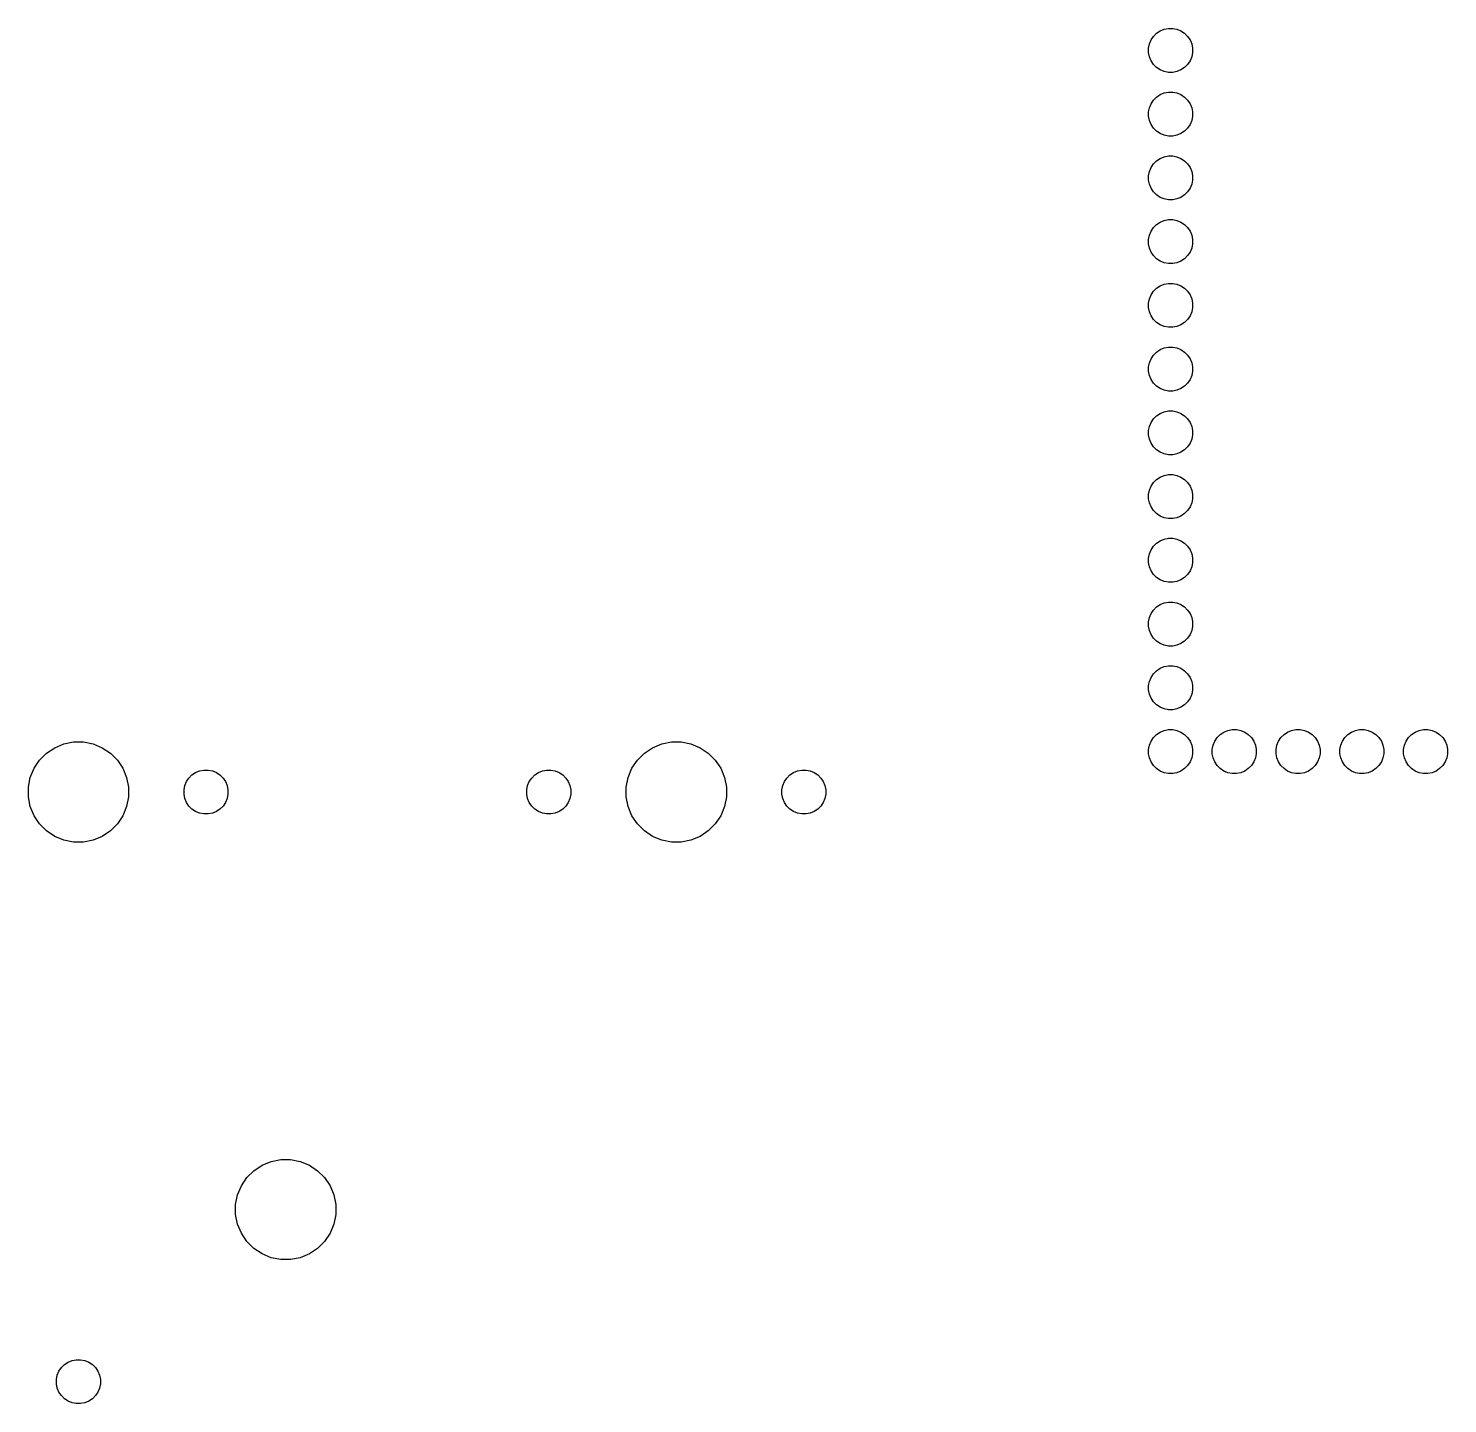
# Model space of a CAD drawing. Extents: x -662 to -203, y -195 to -58.
# Drawn here: x -601.3 to -544.7, y -112.5 to -57.7 of the extents above; entities that cross this region are included whole.
import ezdxf

# ---------------------------------------------------------------- set-up
doc = ezdxf.new("R2010")
doc.units = 0
doc.layers.add('BLACK', color=7, linetype='CONTINUOUS')

msp = doc.modelspace()

# ---------------------------------------------------------------- linework, layer by layer
at = {"layer": 'BLACK', "linetype": 'CONTINUOUS'}
for p, q in [((-556.62, -58.3422), (-556.554, -58.1827)), ((-556.554, -58.1827), (-556.458, -58.0392)), ((-556.458, -58.0392), (-556.336, -57.9171)), ((-556.336, -57.9171), (-556.192, -57.8212)), ((-556.192, -57.8212), (-556.033, -57.7552)), ((-556.033, -57.7552), (-555.864, -57.7215)), ((-555.864, -57.7215), (-555.691, -57.7215)), ((-555.691, -57.7215), (-555.522, -57.7552)), ((-555.522, -57.7552), (-555.362, -57.8212)), ((-555.362, -57.8212), (-555.219, -57.9171)), ((-555.219, -57.9171), (-555.097, -58.0392)), ((-555.097, -58.0392), (-555.001, -58.1827)), ((-555.001, -58.1827), (-554.935, -58.3422)), ((-556.654, -58.5115), (-556.62, -58.3422)), ((-556.654, -58.6841), (-556.654, -58.5115)), ((-556.62, -58.8534), (-556.654, -58.6841)), ((-554.935, -58.3422), (-554.901, -58.5115)), ((-554.901, -58.6841), (-554.935, -58.8534)), ((-554.901, -58.5115), (-554.901, -58.6841)), ((-556.554, -59.0129), (-556.62, -58.8534)), ((-556.458, -59.1564), (-556.554, -59.0129)), ((-556.336, -59.2785), (-556.458, -59.1564)), ((-556.192, -59.3744), (-556.336, -59.2785)), ((-555.219, -59.2785), (-555.362, -59.3744)), ((-555.097, -59.1564), (-555.219, -59.2785)), ((-555.001, -59.0129), (-555.097, -59.1564)), ((-554.935, -58.8534), (-555.001, -59.0129)), ((-556.033, -59.4404), (-556.192, -59.3744)), ((-555.864, -59.4741), (-556.033, -59.4404)), ((-555.691, -59.4741), (-555.864, -59.4741)), ((-555.522, -59.4404), (-555.691, -59.4741)), ((-555.362, -59.3744), (-555.522, -59.4404)), ((-556.458, -60.5792), (-556.336, -60.4571)), ((-556.336, -60.4571), (-556.192, -60.3612)), ((-556.192, -60.3612), (-556.033, -60.2952)), ((-556.033, -60.2952), (-555.864, -60.2615)), ((-555.864, -60.2615), (-555.691, -60.2615)), ((-555.691, -60.2615), (-555.522, -60.2952)), ((-555.522, -60.2952), (-555.362, -60.3612)), ((-555.362, -60.3612), (-555.219, -60.4571)), ((-555.219, -60.4571), (-555.097, -60.5792)), ((-556.654, -61.0515), (-556.62, -60.8822)), ((-556.62, -60.8822), (-556.554, -60.7227)), ((-556.554, -60.7227), (-556.458, -60.5792)), ((-555.097, -60.5792), (-555.001, -60.7227)), ((-555.001, -60.7227), (-554.935, -60.8822)), ((-554.935, -60.8822), (-554.901, -61.0515)), ((-556.654, -61.2241), (-556.654, -61.0515)), ((-556.62, -61.3934), (-556.654, -61.2241)), ((-556.554, -61.5529), (-556.62, -61.3934)), ((-556.458, -61.6964), (-556.554, -61.5529)), ((-555.001, -61.5529), (-555.097, -61.6964)), ((-554.935, -61.3934), (-555.001, -61.5529)), ((-554.901, -61.2241), (-554.935, -61.3934)), ((-554.901, -61.0515), (-554.901, -61.2241)), ((-556.336, -61.8185), (-556.458, -61.6964)), ((-556.192, -61.9144), (-556.336, -61.8185)), ((-556.033, -61.9804), (-556.192, -61.9144)), ((-555.864, -62.0141), (-556.033, -61.9804)), ((-555.691, -62.0141), (-555.864, -62.0141)), ((-555.522, -61.9804), (-555.691, -62.0141)), ((-555.362, -61.9144), (-555.522, -61.9804)), ((-555.219, -61.8185), (-555.362, -61.9144)), ((-555.097, -61.6964), (-555.219, -61.8185)), ((-556.62, -63.4222), (-556.554, -63.2627)), ((-556.554, -63.2627), (-556.458, -63.1192)), ((-556.458, -63.1192), (-556.336, -62.9971)), ((-556.336, -62.9971), (-556.192, -62.9012)), ((-556.192, -62.9012), (-556.033, -62.8352)), ((-556.033, -62.8352), (-555.864, -62.8015)), ((-555.864, -62.8015), (-555.691, -62.8015)), ((-555.691, -62.8015), (-555.522, -62.8352)), ((-555.522, -62.8352), (-555.362, -62.9012)), ((-555.362, -62.9012), (-555.219, -62.9971)), ((-555.219, -62.9971), (-555.097, -63.1192)), ((-555.097, -63.1192), (-555.001, -63.2627)), ((-555.001, -63.2627), (-554.935, -63.4222)), ((-556.654, -63.5915), (-556.62, -63.4222)), ((-556.654, -63.7641), (-556.654, -63.5915)), ((-556.62, -63.9334), (-556.654, -63.7641)), ((-554.935, -63.4222), (-554.901, -63.5915)), ((-554.901, -63.7641), (-554.935, -63.9334)), ((-554.901, -63.5915), (-554.901, -63.7641)), ((-556.554, -64.0929), (-556.62, -63.9334)), ((-556.458, -64.2364), (-556.554, -64.0929)), ((-556.336, -64.3585), (-556.458, -64.2364)), ((-556.192, -64.4544), (-556.336, -64.3585)), ((-555.219, -64.3585), (-555.362, -64.4544)), ((-555.097, -64.2364), (-555.219, -64.3585)), ((-555.001, -64.0929), (-555.097, -64.2364)), ((-554.935, -63.9334), (-555.001, -64.0929)), ((-556.033, -64.5204), (-556.192, -64.4544)), ((-555.864, -64.5541), (-556.033, -64.5204)), ((-555.691, -64.5541), (-555.864, -64.5541)), ((-555.522, -64.5204), (-555.691, -64.5541)), ((-555.362, -64.4544), (-555.522, -64.5204)), ((-556.458, -65.6592), (-556.336, -65.5371)), ((-556.336, -65.5371), (-556.192, -65.4412)), ((-556.192, -65.4412), (-556.033, -65.3752)), ((-556.033, -65.3752), (-555.864, -65.3415)), ((-555.864, -65.3415), (-555.691, -65.3415)), ((-555.691, -65.3415), (-555.522, -65.3752)), ((-555.522, -65.3752), (-555.362, -65.4412)), ((-555.362, -65.4412), (-555.219, -65.5371)), ((-555.219, -65.5371), (-555.097, -65.6592)), ((-556.654, -66.1315), (-556.62, -65.9622)), ((-556.654, -66.3041), (-556.654, -66.1315)), ((-556.62, -65.9622), (-556.554, -65.8027)), ((-556.554, -65.8027), (-556.458, -65.6592)), ((-555.097, -65.6592), (-555.001, -65.8027)), ((-555.001, -65.8027), (-554.935, -65.9622)), ((-554.935, -65.9622), (-554.901, -66.1315)), ((-554.901, -66.1315), (-554.901, -66.3041)), ((-556.62, -66.4734), (-556.654, -66.3041)), ((-556.554, -66.6329), (-556.62, -66.4734)), ((-556.458, -66.7764), (-556.554, -66.6329)), ((-555.001, -66.6329), (-555.097, -66.7764)), ((-554.935, -66.4734), (-555.001, -66.6329)), ((-554.901, -66.3041), (-554.935, -66.4734)), ((-556.336, -66.8985), (-556.458, -66.7764)), ((-556.192, -66.9944), (-556.336, -66.8985)), ((-556.033, -67.0604), (-556.192, -66.9944)), ((-555.864, -67.0941), (-556.033, -67.0604)), ((-555.691, -67.0941), (-555.864, -67.0941)), ((-555.522, -67.0604), (-555.691, -67.0941)), ((-555.362, -66.9944), (-555.522, -67.0604)), ((-555.219, -66.8985), (-555.362, -66.9944)), ((-555.097, -66.7764), (-555.219, -66.8985)), ((-556.62, -68.5022), (-556.554, -68.3427)), ((-556.554, -68.3427), (-556.458, -68.1992)), ((-556.458, -68.1992), (-556.336, -68.0771)), ((-556.336, -68.0771), (-556.192, -67.9812)), ((-556.192, -67.9812), (-556.033, -67.9152)), ((-556.033, -67.9152), (-555.864, -67.8815)), ((-555.864, -67.8815), (-555.691, -67.8815)), ((-555.691, -67.8815), (-555.522, -67.9152)), ((-555.522, -67.9152), (-555.362, -67.9812)), ((-555.362, -67.9812), (-555.219, -68.0771)), ((-555.219, -68.0771), (-555.097, -68.1992)), ((-555.097, -68.1992), (-555.001, -68.3427)), ((-555.001, -68.3427), (-554.935, -68.5022)), ((-556.654, -68.6715), (-556.62, -68.5022)), ((-556.654, -68.8441), (-556.654, -68.6715)), ((-556.62, -69.0134), (-556.654, -68.8441)), ((-554.935, -68.5022), (-554.901, -68.6715)), ((-554.901, -68.8441), (-554.935, -69.0134)), ((-554.901, -68.6715), (-554.901, -68.8441)), ((-556.554, -69.1729), (-556.62, -69.0134)), ((-556.458, -69.3164), (-556.554, -69.1729)), ((-556.336, -69.4385), (-556.458, -69.3164)), ((-556.192, -69.5344), (-556.336, -69.4385)), ((-555.219, -69.4385), (-555.362, -69.5344)), ((-555.097, -69.3164), (-555.219, -69.4385)), ((-555.001, -69.1729), (-555.097, -69.3164)), ((-554.935, -69.0134), (-555.001, -69.1729)), ((-556.033, -69.6004), (-556.192, -69.5344)), ((-555.864, -69.6341), (-556.033, -69.6004)), ((-555.691, -69.6341), (-555.864, -69.6341)), ((-555.522, -69.6004), (-555.691, -69.6341)), ((-555.362, -69.5344), (-555.522, -69.6004)), ((-556.458, -70.7392), (-556.336, -70.6171)), ((-556.336, -70.6171), (-556.192, -70.5212)), ((-556.192, -70.5212), (-556.033, -70.4552)), ((-556.033, -70.4552), (-555.864, -70.4215)), ((-555.864, -70.4215), (-555.691, -70.4215)), ((-555.691, -70.4215), (-555.522, -70.4552)), ((-555.522, -70.4552), (-555.362, -70.5212)), ((-555.362, -70.5212), (-555.219, -70.6171)), ((-555.219, -70.6171), (-555.097, -70.7392)), ((-556.654, -71.2115), (-556.62, -71.0422)), ((-556.654, -71.3841), (-556.654, -71.2115)), ((-556.62, -71.0422), (-556.554, -70.8827)), ((-556.554, -70.8827), (-556.458, -70.7392)), ((-555.097, -70.7392), (-555.001, -70.8827)), ((-555.001, -70.8827), (-554.935, -71.0422)), ((-554.935, -71.0422), (-554.901, -71.2115)), ((-554.901, -71.2115), (-554.901, -71.3841)), ((-556.62, -71.5534), (-556.654, -71.3841)), ((-556.554, -71.7129), (-556.62, -71.5534)), ((-556.458, -71.8564), (-556.554, -71.7129)), ((-555.001, -71.7129), (-555.097, -71.8564)), ((-554.935, -71.5534), (-555.001, -71.7129)), ((-554.901, -71.3841), (-554.935, -71.5534)), ((-556.336, -71.9785), (-556.458, -71.8564)), ((-556.192, -72.0744), (-556.336, -71.9785)), ((-556.033, -72.1404), (-556.192, -72.0744)), ((-555.864, -72.1741), (-556.033, -72.1404)), ((-555.691, -72.1741), (-555.864, -72.1741)), ((-555.522, -72.1404), (-555.691, -72.1741)), ((-555.362, -72.0744), (-555.522, -72.1404)), ((-555.219, -71.9785), (-555.362, -72.0744)), ((-555.097, -71.8564), (-555.219, -71.9785)), ((-556.62, -73.5822), (-556.554, -73.4227)), ((-556.554, -73.4227), (-556.458, -73.2792)), ((-556.458, -73.2792), (-556.336, -73.1571)), ((-556.336, -73.1571), (-556.192, -73.0612)), ((-556.192, -73.0612), (-556.033, -72.9952)), ((-556.033, -72.9952), (-555.864, -72.9615)), ((-555.864, -72.9615), (-555.691, -72.9615)), ((-555.691, -72.9615), (-555.522, -72.9952)), ((-555.522, -72.9952), (-555.362, -73.0612)), ((-555.362, -73.0612), (-555.219, -73.1571)), ((-555.219, -73.1571), (-555.097, -73.2792)), ((-555.097, -73.2792), (-555.001, -73.4227)), ((-555.001, -73.4227), (-554.935, -73.5822)), ((-556.654, -73.7515), (-556.62, -73.5822)), ((-556.654, -73.9241), (-556.654, -73.7515)), ((-556.62, -74.0934), (-556.654, -73.9241)), ((-554.935, -73.5822), (-554.901, -73.7515)), ((-554.901, -73.9241), (-554.935, -74.0934)), ((-554.901, -73.7515), (-554.901, -73.9241)), ((-556.554, -74.2529), (-556.62, -74.0934)), ((-556.458, -74.3964), (-556.554, -74.2529)), ((-556.336, -74.5185), (-556.458, -74.3964)), ((-556.192, -74.6144), (-556.336, -74.5185)), ((-556.033, -74.6804), (-556.192, -74.6144)), ((-555.362, -74.6144), (-555.522, -74.6804)), ((-555.219, -74.5185), (-555.362, -74.6144)), ((-555.097, -74.3964), (-555.219, -74.5185)), ((-555.001, -74.2529), (-555.097, -74.3964)), ((-554.935, -74.0934), (-555.001, -74.2529)), ((-555.864, -74.7141), (-556.033, -74.6804)), ((-555.691, -74.7141), (-555.864, -74.7141)), ((-555.522, -74.6804), (-555.691, -74.7141)), ((-556.458, -75.8192), (-556.336, -75.6971)), ((-556.336, -75.6971), (-556.192, -75.6012)), ((-556.192, -75.6012), (-556.033, -75.5352)), ((-556.033, -75.5352), (-555.864, -75.5015)), ((-555.864, -75.5015), (-555.691, -75.5015)), ((-555.691, -75.5015), (-555.522, -75.5352)), ((-555.522, -75.5352), (-555.362, -75.6012)), ((-555.362, -75.6012), (-555.219, -75.6971)), ((-555.219, -75.6971), (-555.097, -75.8192)), ((-556.654, -76.2915), (-556.62, -76.1222)), ((-556.654, -76.4641), (-556.654, -76.2915)), ((-556.62, -76.1222), (-556.554, -75.9627)), ((-556.554, -75.9627), (-556.458, -75.8192)), ((-555.097, -75.8192), (-555.001, -75.9627)), ((-555.001, -75.9627), (-554.935, -76.1222)), ((-554.935, -76.1222), (-554.901, -76.2915)), ((-554.901, -76.2915), (-554.901, -76.4641)), ((-556.62, -76.6334), (-556.654, -76.4641)), ((-556.554, -76.7929), (-556.62, -76.6334)), ((-556.458, -76.9364), (-556.554, -76.7929)), ((-555.001, -76.7929), (-555.097, -76.9364)), ((-554.935, -76.6334), (-555.001, -76.7929)), ((-554.901, -76.4641), (-554.935, -76.6334)), ((-556.336, -77.0585), (-556.458, -76.9364)), ((-556.192, -77.1544), (-556.336, -77.0585)), ((-556.033, -77.2204), (-556.192, -77.1544)), ((-555.864, -77.2541), (-556.033, -77.2204)), ((-555.691, -77.2541), (-555.864, -77.2541)), ((-555.522, -77.2204), (-555.691, -77.2541)), ((-555.362, -77.1544), (-555.522, -77.2204)), ((-555.219, -77.0585), (-555.362, -77.1544)), ((-555.097, -76.9364), (-555.219, -77.0585)), ((-556.62, -78.6622), (-556.554, -78.5027)), ((-556.554, -78.5027), (-556.458, -78.3592)), ((-556.458, -78.3592), (-556.336, -78.2371)), ((-556.336, -78.2371), (-556.192, -78.1412)), ((-556.192, -78.1412), (-556.033, -78.0752)), ((-556.033, -78.0752), (-555.864, -78.0415)), ((-555.864, -78.0415), (-555.691, -78.0415)), ((-555.691, -78.0415), (-555.522, -78.0752)), ((-555.522, -78.0752), (-555.362, -78.1412)), ((-555.362, -78.1412), (-555.219, -78.2371)), ((-555.219, -78.2371), (-555.097, -78.3592)), ((-555.097, -78.3592), (-555.001, -78.5027)), ((-555.001, -78.5027), (-554.935, -78.6622)), ((-556.654, -78.8315), (-556.62, -78.6622)), ((-556.654, -79.0041), (-556.654, -78.8315)), ((-556.62, -79.1734), (-556.654, -79.0041)), ((-554.935, -78.6622), (-554.901, -78.8315)), ((-554.901, -79.0041), (-554.935, -79.1734)), ((-554.901, -78.8315), (-554.901, -79.0041)), ((-556.554, -79.3329), (-556.62, -79.1734)), ((-556.458, -79.4764), (-556.554, -79.3329)), ((-556.336, -79.5985), (-556.458, -79.4764)), ((-556.192, -79.6944), (-556.336, -79.5985)), ((-556.033, -79.7604), (-556.192, -79.6944)), ((-555.362, -79.6944), (-555.522, -79.7604)), ((-555.219, -79.5985), (-555.362, -79.6944)), ((-555.097, -79.4764), (-555.219, -79.5985)), ((-555.001, -79.3329), (-555.097, -79.4764)), ((-554.935, -79.1734), (-555.001, -79.3329)), ((-555.864, -79.7941), (-556.033, -79.7604)), ((-555.691, -79.7941), (-555.864, -79.7941)), ((-555.522, -79.7604), (-555.691, -79.7941)), ((-556.458, -80.8992), (-556.336, -80.7771)), ((-556.336, -80.7771), (-556.192, -80.6812)), ((-556.192, -80.6812), (-556.033, -80.6152)), ((-556.033, -80.6152), (-555.864, -80.5815)), ((-555.864, -80.5815), (-555.691, -80.5815)), ((-555.691, -80.5815), (-555.522, -80.6152)), ((-555.522, -80.6152), (-555.362, -80.6812)), ((-555.362, -80.6812), (-555.219, -80.7771)), ((-555.219, -80.7771), (-555.097, -80.8992)), ((-556.654, -81.3715), (-556.62, -81.2022)), ((-556.654, -81.5441), (-556.654, -81.3715)), ((-556.62, -81.2022), (-556.554, -81.0427)), ((-556.554, -81.0427), (-556.458, -80.8992)), ((-555.097, -80.8992), (-555.001, -81.0427)), ((-555.001, -81.0427), (-554.935, -81.2022)), ((-554.935, -81.2022), (-554.901, -81.3715)), ((-554.901, -81.3715), (-554.901, -81.5441)), ((-556.62, -81.7134), (-556.654, -81.5441)), ((-556.554, -81.8729), (-556.62, -81.7134)), ((-556.458, -82.0164), (-556.554, -81.8729)), ((-555.001, -81.8729), (-555.097, -82.0164)), ((-554.935, -81.7134), (-555.001, -81.8729)), ((-554.901, -81.5441), (-554.935, -81.7134)), ((-556.336, -82.1385), (-556.458, -82.0164)), ((-556.192, -82.2344), (-556.336, -82.1385)), ((-556.033, -82.3004), (-556.192, -82.2344)), ((-555.864, -82.3341), (-556.033, -82.3004)), ((-555.691, -82.3341), (-555.864, -82.3341)), ((-555.522, -82.3004), (-555.691, -82.3341)), ((-555.362, -82.2344), (-555.522, -82.3004)), ((-555.219, -82.1385), (-555.362, -82.2344)), ((-555.097, -82.0164), (-555.219, -82.1385)), ((-556.62, -83.7422), (-556.554, -83.5827)), ((-556.554, -83.5827), (-556.458, -83.4392)), ((-556.458, -83.4392), (-556.336, -83.3171)), ((-556.336, -83.3171), (-556.192, -83.2212)), ((-556.192, -83.2212), (-556.033, -83.1552)), ((-556.033, -83.1552), (-555.864, -83.1215)), ((-555.864, -83.1215), (-555.691, -83.1215)), ((-555.691, -83.1215), (-555.522, -83.1552)), ((-555.522, -83.1552), (-555.362, -83.2212)), ((-555.362, -83.2212), (-555.219, -83.3171)), ((-555.219, -83.3171), (-555.097, -83.4392)), ((-555.097, -83.4392), (-555.001, -83.5827)), ((-555.001, -83.5827), (-554.935, -83.7422)), ((-556.654, -83.9115), (-556.62, -83.7422)), ((-556.654, -84.0841), (-556.654, -83.9115)), ((-556.62, -84.2534), (-556.654, -84.0841)), ((-554.935, -83.7422), (-554.901, -83.9115)), ((-554.901, -84.0841), (-554.935, -84.2534)), ((-554.901, -83.9115), (-554.901, -84.0841)), ((-556.554, -84.4129), (-556.62, -84.2534)), ((-556.458, -84.5564), (-556.554, -84.4129)), ((-556.336, -84.6785), (-556.458, -84.5564)), ((-556.192, -84.7744), (-556.336, -84.6785)), ((-556.033, -84.8404), (-556.192, -84.7744)), ((-555.362, -84.7744), (-555.522, -84.8404)), ((-555.219, -84.6785), (-555.362, -84.7744)), ((-555.097, -84.5564), (-555.219, -84.6785)), ((-555.001, -84.4129), (-555.097, -84.5564)), ((-554.935, -84.2534), (-555.001, -84.4129)), ((-555.864, -84.8741), (-556.033, -84.8404)), ((-555.691, -84.8741), (-555.864, -84.8741)), ((-555.522, -84.8404), (-555.691, -84.8741)), ((-556.458, -85.9792), (-556.336, -85.8571)), ((-556.336, -85.8571), (-556.192, -85.7612)), ((-556.192, -85.7612), (-556.033, -85.6952)), ((-556.033, -85.6952), (-555.864, -85.6615)), ((-555.864, -85.6615), (-555.691, -85.6615)), ((-555.691, -85.6615), (-555.522, -85.6952)), ((-555.522, -85.6952), (-555.362, -85.7612)), ((-555.362, -85.7612), (-555.219, -85.8571)), ((-555.219, -85.8571), (-555.097, -85.9792)), ((-553.918, -85.9792), (-553.796, -85.8571)), ((-553.796, -85.8571), (-553.652, -85.7612)), ((-553.652, -85.7612), (-553.493, -85.6952)), ((-553.493, -85.6952), (-553.324, -85.6615)), ((-553.324, -85.6615), (-553.151, -85.6615)), ((-553.151, -85.6615), (-552.982, -85.6952)), ((-552.982, -85.6952), (-552.822, -85.7612)), ((-552.822, -85.7612), (-552.679, -85.8571)), ((-552.679, -85.8571), (-552.557, -85.9792)), ((-551.378, -85.9792), (-551.256, -85.8571)), ((-551.256, -85.8571), (-551.112, -85.7612)), ((-551.112, -85.7612), (-550.953, -85.6952)), ((-550.953, -85.6952), (-550.784, -85.6615)), ((-550.784, -85.6615), (-550.611, -85.6615)), ((-550.611, -85.6615), (-550.442, -85.6952)), ((-550.442, -85.6952), (-550.282, -85.7612)), ((-550.282, -85.7612), (-550.139, -85.8571)), ((-550.139, -85.8571), (-550.017, -85.9792)), ((-548.838, -85.9792), (-548.716, -85.8571)), ((-548.716, -85.8571), (-548.572, -85.7612)), ((-548.572, -85.7612), (-548.413, -85.6952)), ((-548.413, -85.6952), (-548.244, -85.6615)), ((-548.244, -85.6615), (-548.071, -85.6615)), ((-548.071, -85.6615), (-547.902, -85.6952)), ((-547.902, -85.6952), (-547.742, -85.7612)), ((-547.742, -85.7612), (-547.599, -85.8571)), ((-547.599, -85.8571), (-547.477, -85.9792)), ((-546.298, -85.9792), (-546.176, -85.8571)), ((-546.176, -85.8571), (-546.032, -85.7612)), ((-546.032, -85.7612), (-545.873, -85.6952)), ((-545.873, -85.6952), (-545.704, -85.6615)), ((-545.704, -85.6615), (-545.531, -85.6615)), ((-545.531, -85.6615), (-545.362, -85.6952)), ((-545.362, -85.6952), (-545.202, -85.7612)), ((-545.202, -85.7612), (-545.059, -85.8571)), ((-545.059, -85.8571), (-544.937, -85.9792)), ((-600.546, -86.6019), (-600.219, -86.3837)), ((-600.219, -86.3837), (-599.856, -86.2334)), ((-599.856, -86.2334), (-599.471, -86.1568)), ((-599.471, -86.1568), (-599.079, -86.1568)), ((-599.079, -86.1568), (-598.693, -86.2334)), ((-598.693, -86.2334), (-598.33, -86.3837)), ((-598.33, -86.3837), (-598.004, -86.6019)), ((-576.733, -86.6019), (-576.407, -86.3837)), ((-576.407, -86.3837), (-576.044, -86.2334)), ((-576.044, -86.2334), (-575.659, -86.1568)), ((-575.659, -86.1568), (-575.266, -86.1568)), ((-575.266, -86.1568), (-574.881, -86.2334)), ((-574.881, -86.2334), (-574.518, -86.3837)), ((-574.518, -86.3837), (-574.191, -86.6019)), ((-556.654, -86.4515), (-556.62, -86.2822)), ((-556.654, -86.6241), (-556.654, -86.4515)), ((-556.62, -86.2822), (-556.554, -86.1227)), ((-556.554, -86.1227), (-556.458, -85.9792)), ((-555.097, -85.9792), (-555.001, -86.1227)), ((-555.001, -86.1227), (-554.935, -86.2822)), ((-554.935, -86.2822), (-554.901, -86.4515)), ((-554.901, -86.4515), (-554.901, -86.6241)), ((-554.114, -86.4515), (-554.08, -86.2822)), ((-554.114, -86.6241), (-554.114, -86.4515)), ((-554.08, -86.2822), (-554.014, -86.1227)), ((-554.014, -86.1227), (-553.918, -85.9792)), ((-552.557, -85.9792), (-552.461, -86.1227)), ((-552.461, -86.1227), (-552.395, -86.2822)), ((-552.395, -86.2822), (-552.361, -86.4515)), ((-552.361, -86.4515), (-552.361, -86.6241)), ((-551.574, -86.4515), (-551.54, -86.2822)), ((-551.574, -86.6241), (-551.574, -86.4515)), ((-551.54, -86.2822), (-551.474, -86.1227)), ((-551.474, -86.1227), (-551.378, -85.9792)), ((-550.017, -85.9792), (-549.921, -86.1227)), ((-549.921, -86.1227), (-549.855, -86.2822)), ((-549.855, -86.2822), (-549.821, -86.4515)), ((-549.821, -86.4515), (-549.821, -86.6241)), ((-549.034, -86.4515), (-549, -86.2822)), ((-549.034, -86.6241), (-549.034, -86.4515)), ((-549, -86.2822), (-548.934, -86.1227)), ((-548.934, -86.1227), (-548.838, -85.9792)), ((-547.477, -85.9792), (-547.381, -86.1227)), ((-547.381, -86.1227), (-547.315, -86.2822)), ((-547.315, -86.2822), (-547.281, -86.4515)), ((-547.281, -86.4515), (-547.281, -86.6241)), ((-546.494, -86.4515), (-546.46, -86.2822)), ((-546.494, -86.6241), (-546.494, -86.4515)), ((-546.46, -86.2822), (-546.394, -86.1227)), ((-546.394, -86.1227), (-546.298, -85.9792)), ((-544.937, -85.9792), (-544.841, -86.1227)), ((-544.841, -86.1227), (-544.775, -86.2822)), ((-544.775, -86.2822), (-544.741, -86.4515)), ((-544.741, -86.4515), (-544.741, -86.6241)), ((-601.042, -87.2062), (-600.824, -86.8797)), ((-600.824, -86.8797), (-600.546, -86.6019)), ((-598.004, -86.6019), (-597.726, -86.8797)), ((-597.726, -86.8797), (-597.508, -87.2062)), ((-577.229, -87.2062), (-577.011, -86.8797)), ((-577.011, -86.8797), (-576.733, -86.6019)), ((-574.191, -86.6019), (-573.914, -86.8797)), ((-573.914, -86.8797), (-573.695, -87.2062)), ((-556.62, -86.7934), (-556.654, -86.6241)), ((-556.554, -86.9529), (-556.62, -86.7934)), ((-556.458, -87.0964), (-556.554, -86.9529)), ((-555.001, -86.9529), (-555.097, -87.0964)), ((-554.935, -86.7934), (-555.001, -86.9529)), ((-554.901, -86.6241), (-554.935, -86.7934)), ((-554.08, -86.7934), (-554.114, -86.6241)), ((-554.014, -86.9529), (-554.08, -86.7934)), ((-553.918, -87.0964), (-554.014, -86.9529)), ((-552.461, -86.9529), (-552.557, -87.0964)), ((-552.395, -86.7934), (-552.461, -86.9529)), ((-552.361, -86.6241), (-552.395, -86.7934)), ((-551.54, -86.7934), (-551.574, -86.6241)), ((-551.474, -86.9529), (-551.54, -86.7934)), ((-551.378, -87.0964), (-551.474, -86.9529)), ((-549.921, -86.9529), (-550.017, -87.0964)), ((-549.855, -86.7934), (-549.921, -86.9529)), ((-549.821, -86.6241), (-549.855, -86.7934)), ((-549, -86.7934), (-549.034, -86.6241)), ((-548.934, -86.9529), (-549, -86.7934)), ((-548.838, -87.0964), (-548.934, -86.9529)), ((-547.381, -86.9529), (-547.477, -87.0964)), ((-547.315, -86.7934), (-547.381, -86.9529)), ((-547.281, -86.6241), (-547.315, -86.7934)), ((-546.46, -86.7934), (-546.494, -86.6241)), ((-546.394, -86.9529), (-546.46, -86.7934)), ((-546.298, -87.0964), (-546.394, -86.9529)), ((-544.841, -86.9529), (-544.937, -87.0964)), ((-544.775, -86.7934), (-544.841, -86.9529)), ((-544.741, -86.6241), (-544.775, -86.7934)), ((-601.269, -87.9543), (-601.192, -87.5691)), ((-601.192, -87.5691), (-601.042, -87.2062)), ((-597.508, -87.2062), (-597.358, -87.5691)), ((-597.358, -87.5691), (-597.281, -87.9543)), ((-594.97, -87.7362), (-594.875, -87.5929)), ((-594.875, -87.5929), (-594.753, -87.471)), ((-594.753, -87.471), (-594.609, -87.3753)), ((-594.609, -87.3753), (-594.45, -87.3093)), ((-594.45, -87.3093), (-594.281, -87.2757)), ((-594.281, -87.2757), (-594.109, -87.2757)), ((-594.109, -87.2757), (-593.94, -87.3093)), ((-593.94, -87.3093), (-593.78, -87.3753)), ((-593.78, -87.3753), (-593.637, -87.471)), ((-593.637, -87.471), (-593.515, -87.5929)), ((-593.515, -87.5929), (-593.419, -87.7362)), ((-581.318, -87.7362), (-581.222, -87.5929)), ((-581.222, -87.5929), (-581.1, -87.471)), ((-581.1, -87.471), (-580.957, -87.3753)), ((-580.957, -87.3753), (-580.798, -87.3093)), ((-580.798, -87.3093), (-580.629, -87.2757)), ((-580.629, -87.2757), (-580.456, -87.2757)), ((-580.456, -87.2757), (-580.287, -87.3093)), ((-580.287, -87.3093), (-580.128, -87.3753)), ((-580.128, -87.3753), (-579.985, -87.471)), ((-579.985, -87.471), (-579.863, -87.5929)), ((-579.863, -87.5929), (-579.767, -87.7362)), ((-577.456, -87.9543), (-577.38, -87.5691)), ((-577.38, -87.5691), (-577.229, -87.2062)), ((-573.695, -87.2062), (-573.545, -87.5691)), ((-573.545, -87.5691), (-573.468, -87.9543)), ((-571.158, -87.7362), (-571.062, -87.5929)), ((-571.062, -87.5929), (-570.94, -87.471)), ((-570.94, -87.471), (-570.797, -87.3753)), ((-570.797, -87.3753), (-570.638, -87.3093)), ((-570.638, -87.3093), (-570.469, -87.2757)), ((-570.469, -87.2757), (-570.296, -87.2757)), ((-570.296, -87.2757), (-570.127, -87.3093)), ((-570.127, -87.3093), (-569.968, -87.3753)), ((-569.968, -87.3753), (-569.825, -87.471)), ((-569.825, -87.471), (-569.703, -87.5929)), ((-569.703, -87.5929), (-569.607, -87.7362)), ((-556.336, -87.2185), (-556.458, -87.0964)), ((-556.192, -87.3144), (-556.336, -87.2185)), ((-556.033, -87.3804), (-556.192, -87.3144)), ((-555.864, -87.4141), (-556.033, -87.3804)), ((-555.691, -87.4141), (-555.864, -87.4141)), ((-555.522, -87.3804), (-555.691, -87.4141)), ((-555.362, -87.3144), (-555.522, -87.3804)), ((-555.219, -87.2185), (-555.362, -87.3144)), ((-555.097, -87.0964), (-555.219, -87.2185)), ((-553.796, -87.2185), (-553.918, -87.0964)), ((-553.652, -87.3144), (-553.796, -87.2185)), ((-553.493, -87.3804), (-553.652, -87.3144)), ((-553.324, -87.4141), (-553.493, -87.3804)), ((-553.151, -87.4141), (-553.324, -87.4141)), ((-552.982, -87.3804), (-553.151, -87.4141)), ((-552.822, -87.3144), (-552.982, -87.3804)), ((-552.679, -87.2185), (-552.822, -87.3144)), ((-552.557, -87.0964), (-552.679, -87.2185)), ((-551.256, -87.2185), (-551.378, -87.0964)), ((-551.112, -87.3144), (-551.256, -87.2185)), ((-550.953, -87.3804), (-551.112, -87.3144)), ((-550.784, -87.4141), (-550.953, -87.3804)), ((-550.611, -87.4141), (-550.784, -87.4141)), ((-550.442, -87.3804), (-550.611, -87.4141)), ((-550.282, -87.3144), (-550.442, -87.3804)), ((-550.139, -87.2185), (-550.282, -87.3144)), ((-550.017, -87.0964), (-550.139, -87.2185)), ((-548.716, -87.2185), (-548.838, -87.0964)), ((-548.572, -87.3144), (-548.716, -87.2185)), ((-548.413, -87.3804), (-548.572, -87.3144)), ((-548.244, -87.4141), (-548.413, -87.3804)), ((-548.071, -87.4141), (-548.244, -87.4141)), ((-547.902, -87.3804), (-548.071, -87.4141)), ((-547.742, -87.3144), (-547.902, -87.3804)), ((-547.599, -87.2185), (-547.742, -87.3144)), ((-547.477, -87.0964), (-547.599, -87.2185)), ((-546.176, -87.2185), (-546.298, -87.0964)), ((-546.032, -87.3144), (-546.176, -87.2185)), ((-545.873, -87.3804), (-546.032, -87.3144)), ((-545.704, -87.4141), (-545.873, -87.3804)), ((-545.531, -87.4141), (-545.704, -87.4141)), ((-545.362, -87.3804), (-545.531, -87.4141)), ((-545.202, -87.3144), (-545.362, -87.3804)), ((-545.059, -87.2185), (-545.202, -87.3144)), ((-544.937, -87.0964), (-545.059, -87.2185)), ((-601.269, -88.3471), (-601.269, -87.9543)), ((-597.281, -87.9543), (-597.281, -88.3471)), ((-595.07, -88.0645), (-595.036, -87.8955)), ((-595.07, -88.2369), (-595.07, -88.0645)), ((-595.036, -87.8955), (-594.97, -87.7362)), ((-593.419, -87.7362), (-593.354, -87.8955)), ((-593.354, -87.8955), (-593.32, -88.0645)), ((-593.32, -88.0645), (-593.32, -88.2369)), ((-581.417, -88.0645), (-581.384, -87.8955)), ((-581.417, -88.2369), (-581.417, -88.0645)), ((-581.384, -87.8955), (-581.318, -87.7362)), ((-579.767, -87.7362), (-579.701, -87.8955)), ((-579.701, -87.8955), (-579.667, -88.0645)), ((-579.667, -88.0645), (-579.667, -88.2369)), ((-577.456, -88.3471), (-577.456, -87.9543)), ((-573.468, -87.9543), (-573.468, -88.3471)), ((-571.257, -88.0645), (-571.224, -87.8955)), ((-571.257, -88.2369), (-571.257, -88.0645)), ((-571.224, -87.8955), (-571.158, -87.7362)), ((-569.607, -87.7362), (-569.541, -87.8955)), ((-569.541, -87.8955), (-569.507, -88.0645)), ((-569.507, -88.0645), (-569.507, -88.2369)), ((-601.192, -88.7323), (-601.269, -88.3471)), ((-601.042, -89.0952), (-601.192, -88.7323)), ((-597.358, -88.7323), (-597.508, -89.0952)), ((-597.281, -88.3471), (-597.358, -88.7323)), ((-595.036, -88.4059), (-595.07, -88.2369)), ((-594.97, -88.5652), (-595.036, -88.4059)), ((-594.875, -88.7085), (-594.97, -88.5652)), ((-594.753, -88.8304), (-594.875, -88.7085)), ((-593.515, -88.7085), (-593.637, -88.8304)), ((-593.419, -88.5652), (-593.515, -88.7085)), ((-593.354, -88.4059), (-593.419, -88.5652)), ((-593.32, -88.2369), (-593.354, -88.4059)), ((-581.384, -88.4059), (-581.417, -88.2369)), ((-581.318, -88.5652), (-581.384, -88.4059)), ((-581.222, -88.7085), (-581.318, -88.5652)), ((-581.1, -88.8304), (-581.222, -88.7085)), ((-579.863, -88.7085), (-579.985, -88.8304)), ((-579.767, -88.5652), (-579.863, -88.7085)), ((-579.701, -88.4059), (-579.767, -88.5652)), ((-579.667, -88.2369), (-579.701, -88.4059)), ((-577.38, -88.7323), (-577.456, -88.3471)), ((-577.229, -89.0952), (-577.38, -88.7323)), ((-573.545, -88.7323), (-573.695, -89.0952)), ((-573.468, -88.3471), (-573.545, -88.7323)), ((-571.224, -88.4059), (-571.257, -88.2369)), ((-571.158, -88.5652), (-571.224, -88.4059)), ((-571.062, -88.7085), (-571.158, -88.5652)), ((-570.94, -88.8304), (-571.062, -88.7085)), ((-569.703, -88.7085), (-569.825, -88.8304)), ((-569.607, -88.5652), (-569.703, -88.7085)), ((-569.541, -88.4059), (-569.607, -88.5652)), ((-569.507, -88.2369), (-569.541, -88.4059)), ((-600.824, -89.4217), (-601.042, -89.0952)), ((-597.508, -89.0952), (-597.726, -89.4217)), ((-594.609, -88.9261), (-594.753, -88.8304)), ((-594.45, -88.9921), (-594.609, -88.9261)), ((-594.281, -89.0257), (-594.45, -88.9921)), ((-594.109, -89.0257), (-594.281, -89.0257)), ((-593.94, -88.9921), (-594.109, -89.0257)), ((-593.78, -88.9261), (-593.94, -88.9921)), ((-593.637, -88.8304), (-593.78, -88.9261)), ((-580.957, -88.9261), (-581.1, -88.8304)), ((-580.798, -88.9921), (-580.957, -88.9261)), ((-580.629, -89.0257), (-580.798, -88.9921)), ((-580.456, -89.0257), (-580.629, -89.0257)), ((-580.287, -88.9921), (-580.456, -89.0257)), ((-580.128, -88.9261), (-580.287, -88.9921)), ((-579.985, -88.8304), (-580.128, -88.9261)), ((-577.011, -89.4217), (-577.229, -89.0952)), ((-573.695, -89.0952), (-573.914, -89.4217)), ((-570.797, -88.9261), (-570.94, -88.8304)), ((-570.638, -88.9921), (-570.797, -88.9261)), ((-570.469, -89.0257), (-570.638, -88.9921)), ((-570.296, -89.0257), (-570.469, -89.0257)), ((-570.127, -88.9921), (-570.296, -89.0257)), ((-569.968, -88.9261), (-570.127, -88.9921)), ((-569.825, -88.8304), (-569.968, -88.9261)), ((-600.546, -89.6995), (-600.824, -89.4217)), ((-600.219, -89.9177), (-600.546, -89.6995)), ((-598.004, -89.6995), (-598.33, -89.9177)), ((-597.726, -89.4217), (-598.004, -89.6995)), ((-576.733, -89.6995), (-577.011, -89.4217)), ((-576.407, -89.9177), (-576.733, -89.6995)), ((-574.191, -89.6995), (-574.518, -89.9177)), ((-573.914, -89.4217), (-574.191, -89.6995)), ((-599.856, -90.068), (-600.219, -89.9177)), ((-599.471, -90.1446), (-599.856, -90.068)), ((-599.079, -90.1446), (-599.471, -90.1446)), ((-598.693, -90.068), (-599.079, -90.1446)), ((-598.33, -89.9177), (-598.693, -90.068)), ((-576.044, -90.068), (-576.407, -89.9177)), ((-575.659, -90.1446), (-576.044, -90.068)), ((-575.266, -90.1446), (-575.659, -90.1446)), ((-574.881, -90.068), (-575.266, -90.1446)), ((-574.518, -89.9177), (-574.881, -90.068)), ((-591.964, -103.021), (-591.601, -102.87)), ((-591.601, -102.87), (-591.216, -102.794)), ((-591.216, -102.794), (-590.824, -102.794)), ((-590.824, -102.794), (-590.438, -102.87)), ((-590.438, -102.87), (-590.075, -103.021)), ((-592.569, -103.517), (-592.291, -103.239)), ((-592.291, -103.239), (-591.964, -103.021)), ((-590.075, -103.021), (-589.749, -103.239)), ((-589.749, -103.239), (-589.471, -103.517)), ((-592.937, -104.206), (-592.787, -103.843)), ((-592.787, -103.843), (-592.569, -103.517)), ((-589.471, -103.517), (-589.253, -103.843)), ((-589.253, -103.843), (-589.103, -104.206)), ((-593.014, -104.591), (-592.937, -104.206)), ((-589.103, -104.206), (-589.026, -104.591)), ((-593.014, -104.984), (-593.014, -104.591)), ((-592.937, -105.369), (-593.014, -104.984)), ((-589.026, -104.984), (-589.103, -105.369)), ((-589.026, -104.591), (-589.026, -104.984)), ((-592.787, -105.732), (-592.937, -105.369)), ((-589.103, -105.369), (-589.253, -105.732)), ((-592.569, -106.059), (-592.787, -105.732)), ((-592.291, -106.336), (-592.569, -106.059)), ((-589.471, -106.059), (-589.749, -106.336)), ((-589.253, -105.732), (-589.471, -106.059)), ((-591.964, -106.555), (-592.291, -106.336)), ((-591.601, -106.705), (-591.964, -106.555)), ((-591.216, -106.782), (-591.601, -106.705)), ((-590.824, -106.782), (-591.216, -106.782)), ((-590.438, -106.705), (-590.824, -106.782)), ((-590.075, -106.555), (-590.438, -106.705)), ((-589.749, -106.336), (-590.075, -106.555)), ((-599.53, -110.804), (-599.361, -110.771)), ((-599.361, -110.771), (-599.189, -110.771)), ((-599.189, -110.771), (-599.02, -110.804)), ((-600.116, -111.39), (-600.05, -111.231)), ((-600.05, -111.231), (-599.955, -111.088)), ((-599.955, -111.088), (-599.833, -110.966)), ((-599.833, -110.966), (-599.689, -110.87)), ((-599.689, -110.87), (-599.53, -110.804)), ((-599.02, -110.804), (-598.86, -110.87)), ((-598.86, -110.87), (-598.717, -110.966)), ((-598.717, -110.966), (-598.595, -111.088)), ((-598.595, -111.088), (-598.499, -111.231)), ((-598.499, -111.231), (-598.434, -111.39)), ((-600.15, -111.56), (-600.116, -111.39)), ((-600.15, -111.732), (-600.15, -111.56)), ((-600.116, -111.901), (-600.15, -111.732)), ((-600.05, -112.06), (-600.116, -111.901)), ((-598.434, -111.901), (-598.499, -112.06)), ((-598.434, -111.39), (-598.4, -111.56)), ((-598.4, -111.732), (-598.434, -111.901)), ((-598.4, -111.56), (-598.4, -111.732)), ((-599.955, -112.203), (-600.05, -112.06)), ((-599.833, -112.325), (-599.955, -112.203)), ((-599.689, -112.421), (-599.833, -112.325)), ((-599.53, -112.487), (-599.689, -112.421)), ((-599.361, -112.521), (-599.53, -112.487)), ((-599.02, -112.487), (-599.189, -112.521)), ((-598.86, -112.421), (-599.02, -112.487)), ((-598.717, -112.325), (-598.86, -112.421)), ((-598.595, -112.203), (-598.717, -112.325)), ((-598.499, -112.06), (-598.595, -112.203)), ((-599.189, -112.521), (-599.361, -112.521))]:
    msp.add_line(p, q, dxfattribs=at)

doc.saveas('drawing.dxf')
